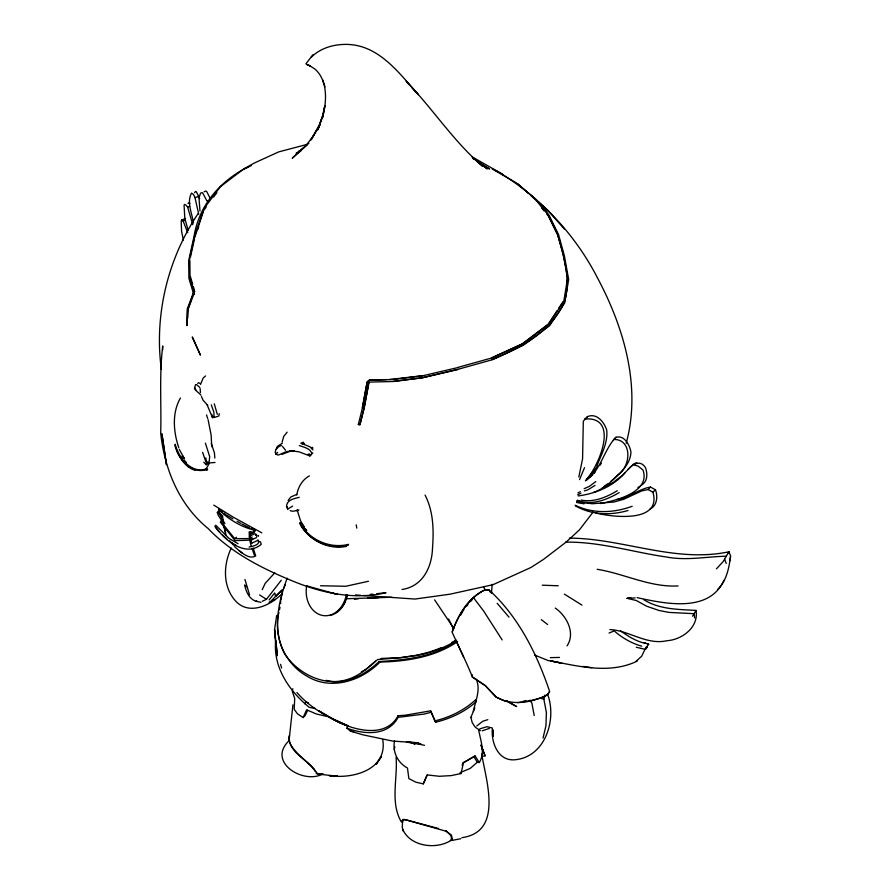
<?xml version="1.0" encoding="UTF-8"?>
<svg xmlns="http://www.w3.org/2000/svg" width="890" height="890" viewBox="0 0 890 890"><rect width="100%" height="100%" fill="white"/><g stroke="black" fill="none" stroke-linecap="round" stroke-linejoin="round"><path stroke-width="1.33" d="M219.196 413.639L218.884 415.919M493.227 730.301L493.205 736.23L493.004 730.011M211.731 446.713L211.175 435.31L208.104 419.746M162.648 350.015L162.737 345.965C159.154 374.946 161.513 404.171 160.701 433.308C164.639 469.497 179.291 505.108 208.149 528.538C231.912 553.313 262.65 568.81 294.034 581.582C322.936 593.441 355.077 599.982 385.982 592.707L376.77 593.686M491.425 593.263L492.203 584.296M396.083 757.312C397.841 778.494 389.842 802.947 401.535 822.193M427.178 775.201L423.284 783.868L415.83 782.177L408.866 778.605L407.464 768.026C397.663 762.752 392.29 751.861 394.548 740.892M214.835 458.072L214.434 452.854L211.308 443.476M280.617 603.598L280.695 601.418M187.69 318.264L188.057 309.286L194.142 293.377L189.715 278.67L189.581 260.97M307.495 144.302L278.715 151.89L254.184 163.093L243.604 169.067L220.364 186.7L203.944 208.616L194.821 235.183L189.626 258.701L189.67 276.412L194.042 291.275L187.645 309.965L187.011 325.629L187.223 309.13L193.341 293.01L188.903 278.203L188.747 260.403L193.976 236.662A144.758 111.918 16.3 0 1 242.825 169.656L247.809 167.331M382.767 739.79C387.562 769.772 353.007 779.206 329.322 775.668L337.51 776.202L318.297 774.133M451.742 839.893L450.874 835.543L445.79 830.782L451.486 835.143L452.454 839.926L450.351 840.483L451.742 839.893C436.934 850.072 410.223 846.846 402.714 829.28L403.192 831.004L402.213 827.155L402.469 823.361M275.6 641.99C273.441 668.201 289.817 691.441 309.231 707.35L315.216 708.485M276.256 449.45L277.391 446.38L282.364 443.153M289.016 740.836L292.944 704.78M315.583 771.686C308.296 759.281 286.814 752.095 289.473 735.418L288.816 741.225M223.379 523.943L222.544 515.488M254.484 531.942L255.185 530.618L254.017 528.927M717.562 589.569C726.652 580.814 729.032 567.953 730.601 555.939L728.899 551.655L723.281 561.457L716.428 568.855M729.945 560.6L730.512 556.595M276.69 615.457L274.565 629.664L277.368 655.719L275.744 640.633M282.119 441.963L283.743 436.389L287.147 432.173M296.793 495.074C297.905 487.32 302.355 479.621 309.397 475.883M211.742 414.317L212.499 417.61L214.045 417.366L213.9 412.281L211.286 404.85M280.917 600.071L282.275 591.961M292.788 688.704L292.332 691.408L294.701 698.494L294.201 709.341L297.527 713.869L303.101 717.551L305.025 715.727L307.74 710.265M254.718 529.672L253.784 532.354L250.012 532.264L250.546 537.582M362.352 407.687L367.069 381.999L369.372 380.13L386.816 379.607M369.372 380.13L367.214 381.955L362.508 407.542L358.336 424.541L360.038 424.541L364.244 407.831L368.983 382.099L393.035 381.51L422.316 377.827L458.072 369.45M368.983 382.099L364.088 407.965L359.872 424.741M255.297 530.073L254.351 531.007M185.498 218.462L181.527 220.053L181.215 221.599L181.593 231.422L183.396 240.044M644.215 642.714L648.665 644.304L644.994 649.299L641.701 656.197L636.172 661.214M278.926 612.42C272.974 636.394 285.067 663.996 306.739 676.011C330.713 691.063 361.362 681.028 379.974 662.071C406.819 661.437 435.01 657.143 457.538 641.579M279.471 609.839L280.027 607.258M394.259 749.391L394.804 746.844M190.46 257.01L194.532 238.576M423.284 783.868L427.078 774.912L439.337 776.28L451.052 775.624L461.053 773.555L463.434 762.841L475.104 755.977L479.321 762.541C485.528 752.328 480.422 740.524 478.675 729.822M222.589 519.971L220.353 522.152L235.082 540.63L251.492 540.13L252.971 538.572M626.171 443.342C641.479 387.272 624.135 327.921 597.557 278.036C575.04 234.014 539.462 196.267 496.909 171.136L494.395 170.112M543.034 738.066L545.959 725.684L546.393 712.478L543.857 699.284L544.903 695.079M222.422 516.523L219.329 513.13L218.528 510.326L219.029 509.058L222.667 511.872M473.313 711.533C475.349 701.02 481.034 689.694 476.195 679.248M462.177 765.3L462.9 762.83L466.872 760.549M578.823 477.007L582.572 458.862L583.306 421.215L587.011 416.921M200.472 384.469L203.187 378.061L205.523 375.958M194.821 237.252L203.387 211.575M197.836 229.453L198.704 226.928M250.402 531.575L250.279 534.501M584.53 467.628L579.546 479.632M322.414 116.812L317.975 129.64L322.48 116.534L324.85 105.632L322.525 117.625C326.797 101.738 327.921 81.769 315.928 69.932C316.317 69.743 306.605 63.835 310.476 66.183L306.204 64.169L309.453 65.537M452.253 631.789C458.061 615.379 467.728 598.458 483.771 590.359L488.777 590.059M217.638 513.274L217.616 511.939L218.295 511.828M231.289 548.051C222.923 565.328 222.556 588.379 237.007 602.441C250.735 615.224 271.561 604.677 282.475 593.252M205.89 464.024L206.558 462.266L205.801 457.927M322.848 115.522L318.208 127.604L319.187 125.412L311.055 139.763L319.644 125.312M421.026 743.973L406.418 742.171L418.834 742.85L392.579 741.07L363.098 734.873L350.438 731.146L346.922 728.131L347.756 725.951C364.755 732.17 388.118 734.673 398.064 715.727L405.273 715.215L430.615 710.843L435.766 722.202C450.741 718.475 465.003 711.855 476.495 701.42M215.246 525.412L215.38 527.258L219.585 532.142M474.993 726.885L472.178 722.513L470.877 717.307L474.837 707.973M401.646 821.381L403.014 819.445L404.716 819.512L446.825 831.46L445.79 830.782M287.214 578.177C278.236 601.796 272.229 629.909 284.511 653.66C298.306 674.264 325.384 687.792 349.781 678.703C360.572 674.687 369.183 667.022 377.672 659.535L401.301 657.632L416.164 655.529A91.837 53.022 0 0 0 452.654 642.68L455.702 640.255M283.854 588.156L285.434 584.352M219.029 509.058L219.463 511.728M209.083 463.746L205.957 469.175M207.737 464.335L208.338 462.989L215.024 462.489M303.101 717.551L306.627 709.808L316.339 713.969L326.986 716.472M262.25 589.681L265.153 583.395L274.776 572.848M403.059 820.38L402.603 822.66M302.144 444.099L303.101 442.085M206.636 470.143L207.559 469.23L207.148 469.876M288.126 500.391L290.863 496.976L296.715 494.395M723.959 580.313C709.019 613.154 665.409 603.754 637.14 597.657M728.32 552.779L728.899 551.655M180.436 398.03C171.792 412.949 173.428 431.917 178.79 447.726M460.798 614.957L463.89 609.383M198.437 213.122C167.732 258.545 154.037 315.105 161.379 369.506M567.041 645.906C575.73 632.912 566.719 616.014 555.271 608.07M311.055 139.763L320.244 124.3M197.736 383.445L198.459 382.7L199.994 383.434M692.587 616.214L696.024 610.429C678.336 609.35 659.401 609.539 643.704 599.626M645.817 649.166L647.075 647.13M306.104 63.579L312.913 54.746M557.084 310.677L548.196 324.183L522.297 343.84L491.747 357.78M558.564 308.418L563.014 301.666M599.938 465.325L601.406 463.111M593.408 511.672L579.39 529.928L566.285 541.966L543.545 559.365L530.941 567.486L492.982 584.708L450.006 594.186L415.029 599.048L363.331 595.51M194.576 192.741L195.455 191.495L196.334 191.739L199.66 198.592M585.742 418.979L586.866 417.421M203.821 210.296L206.269 206.97M213.622 197.013L216.893 192.596M255.552 535.157L256.309 534.278M549.486 691.875L547.05 695.135C531.386 702.789 511.539 706.193 495.819 696.87L485.384 685.689L472.434 677.101C466.371 661.871 458.695 646.897 452.142 632.189C458.039 615.602 467.918 598.569 484.138 590.381L489.166 590.07C518.748 617.082 536.993 654.039 549.653 691.519L547.205 694.823L540.931 697.916L530.93 700.541L517.702 702.644M262.238 601.306L266.488 599.304L281.285 580.213M587.433 416.642C596.678 412.649 604.099 422.038 606.68 429.859C608.193 442.308 601.44 454.245 597.045 465.559C599.293 466.226 578.823 487.03 589.525 477.685C601.74 466.627 604.633 449.072 615.769 437.424C624.324 434.531 629.597 445.011 630.932 451.909C630.665 464.524 619.64 473.747 610.718 481.445M288.449 741.281C267.378 762.508 303.201 784.146 322.247 774.244M313.113 136.304L305.481 146.105L292.265 158.186L307.072 144.925M269.147 599.893L274.476 593.196M695.735 610.785L696.024 610.429C698.984 627.016 682.196 639.788 666.922 640.711C646.796 645.384 628.952 630.398 609.906 629.564M358.336 424.541L360.038 424.541M628.006 469.453C632.801 464.124 640.266 459.474 645.45 467.55C647.664 473.58 647.775 481.668 641.367 485.184M594.142 473.091L595.477 471.5M466.338 606.479L467.973 604.544M577.354 502.049L592.406 503.751L614.078 501.993L623.901 499.212L641.679 490.913L648.12 489.533L650.501 487.064L655.441 489.778C658.033 496.153 657.143 506.021 649.923 509.069M398.064 715.727L398.108 717.351C387.907 736.341 364.266 734.617 346.922 728.131M470.476 601.651L472.156 599.715M304.68 703.745L306.227 701.976L308.53 702.933M613.332 440.149L616.069 437.179M476.795 725.962L482.781 721.267L487.831 719.676M220.564 521.217L234.715 538.65L250.624 538.572L252.104 537.015M622.689 475.049L633.402 464.146L636.717 462.589M269.726 602.352L282.408 589.625M277.669 452.387L276.089 454.323L278.325 455.068L285.868 451.853L291.286 450.763L299.084 451.853L309.82 455.925L311.845 453.889C310.788 448.36 303.779 447.281 299.34 445.545M596.044 513.063C612.498 517.168 661.826 523.198 652.948 492.226L655.441 489.778M188.024 203.454L188.647 202.842L189.937 203.532M625.214 472.59C613.344 486.396 595.989 493.472 578.311 495.941M281.741 590.437L275.577 596.367L274.865 593.185M311.066 57.405C320.889 47.448 335.675 43.666 349.336 44.5C379.908 46.402 399.632 73.636 418.333 94.663L411.77 87.498M375.469 661.059L365.99 669.313L361.396 671.872M585.409 480.889L586.61 479.777M622.377 475.327L613.065 482.547L602.096 488.132M479.321 762.541L477.274 762.285L470.22 768.415L460.041 772.698L461.053 773.555M308.908 143.179L297.238 152.969L300.731 150.844M456.737 640.989C434.198 656.82 405.907 660.013 379.129 661.515C365.212 674.542 345.743 685.767 326.129 680.349M475.605 699.818C464.113 710.354 449.906 717.273 434.81 720.933L430.615 710.843M234.715 538.65L236.473 537.249M592.073 475.204L586.332 479.588C599.081 465.904 620.085 415.942 584.53 418.99M595.788 481.601L589.28 486.407L584.163 488.677M402.614 820.458L404.883 819.668L407.275 820.18L438.492 828.49M604.221 486.263L607.47 483.993M595.021 485.406L587.845 489.856L584.407 490.902M637.896 487.598L639.632 486.385M204.088 191.806L205.979 191.027L206.825 191.762L209.951 197.958M207.415 200.695L206.936 200.984L202.987 193.497L202.119 192.574L200.539 193.163L198.993 197.981L199.983 211.03M309.82 455.925L310.699 455.391L309.03 453.789M467.873 759.982L475.104 755.977M300.742 150.721L296.092 153.436L299.852 151.667M617.26 490.757C606.546 497.154 593.864 502.628 581.181 500.091M619.162 492.626C606.824 499.78 591.616 505.932 577.499 500.314M577.955 492.893L580.325 491.669M292.632 506.121L287.704 509.08L286.547 506.343C286.647 499.88 294.323 498.567 299.251 497.332M451.586 642.558L456.392 640.233M181.527 220.053L183.14 221.076L185.142 220.242M188.102 230.065L184.809 218.406L184.074 205.023L184.697 204.433L185.977 205.078L187.612 207.125L189.603 206.291M269.125 602.397L275.399 599.415M577.61 494.796L580.903 493.227M253.439 532.754L249.623 534.478M637.184 661.092C610.329 674.275 578.845 666.454 551.021 660.903L561.801 663.206L548.006 660.491L534.523 655.018M249.356 536.192L255.208 533.633M492.17 359.593C520.683 347.923 550.187 332.326 563.949 303.212C571.591 280.517 564.06 257.555 557.874 235.505M243.604 169.067L251.191 165.685M489.322 728.454L482.191 730.801M281.563 445.423C277.891 446.424 273.519 450.284 276.089 454.323L275.344 452.142M214.245 416.865L212.499 417.61L207.103 404.817M249.078 547.05C252.237 546.182 260.525 545.247 258.3 540.174L251.948 543.034M253.594 532.487L250.858 532.22M609.06 633.046L614.234 630.921C622.11 637.874 631.633 643.348 641.757 646.185M301.065 150.477L298.55 151.456L301.043 150.566M322.97 773.71L319.31 774.422L316.128 773.51M402.035 589.503C423.028 586.265 431.973 566.941 432.529 547.739C433.853 529.939 433.43 511.372 425.097 495.14M593.474 492.448C603.131 489.099 611.074 482.169 618.016 474.859C630.877 466.571 632.712 439.493 613.933 439.415M218.017 416.309L214.434 417.388M193.497 222.945C192.107 213.433 186.477 202.253 191.528 193.085L193.519 194.554L194.988 197.536L199.093 196.434M217.36 512.607L218.74 512.929L224.914 523.62M632.178 506.265C613.889 513.063 592.962 513.997 575.129 505.209M479.821 728.865L486.941 726.696L492.393 728.02C490.913 741.993 497.766 761.028 514.453 759.804C544.98 757.546 557.262 719.698 547.539 694.133M251.392 539.885L256.498 537.605L257.054 535.346L255.808 534.812M457.994 367.392L491.981 357.88L522.664 343.807L548.785 324.038L563.759 301.332L567.609 278.125L563.259 254.607L557.429 233.647L547.817 214.212L534.156 197.969L516.823 183.173L492.237 168.955M461.843 837.668C503.729 831.883 485.795 779.94 481.724 754.086M294.201 450.685L289.773 451.052M298.94 509.914L294.901 510.916A8.199 6.786 46.8 0 1 290.162 510.626M431.45 712.211L424.163 714.058L398.108 717.351M627.973 510.515C610.618 515.61 591.45 514.999 575.452 505.898M616.648 499.501C628.919 498.133 638.631 488.933 650.501 487.064M369.272 380.164L393.469 379.474L422.661 375.791L458.083 367.514M291.464 450.807L281.997 454.334M368.416 581.27L345.876 586.265L320.534 585.754M346.232 546.438C328.822 549.875 310.276 540.964 301.109 525.912M451.686 840.494L460.798 838.703M348.257 545.225C329.578 550.087 308.196 540.43 299.752 523.075L300.954 523.187L304.024 526.524M348.591 544.335C330.98 548.796 311.467 540.931 301.621 525.712M202.597 452.32L204.867 458.94A8.199 3.516 83.5 0 0 206.836 462.511L209.172 461.665L209.684 456.626L205.39 443.142M694.612 617.949L694.133 613.688L669.013 612.409L658.923 610.451L646.518 606.168L636.306 600.505L627.049 598.336L630.799 597.646M603.709 502.906L600.416 503.495C616.036 500.681 650.957 491.814 642.947 469.953L638.13 466.126L634.292 465.014M523.231 701.187L525.946 700.775M205.379 469.364L207.559 469.23M482.714 756.2L485.083 755.866L481.078 745.03M422.672 375.691L389.497 379.518M393.091 381.443L422.327 377.716L457.972 369.328L492.404 359.694L523.175 345.365L549.608 325.74L564.705 302.878L568.677 279.549L564.405 255.942L558.642 234.849L549.052 215.258L535.324 198.904M354.476 599.204L358.603 598.736M370.207 594.386L372.832 594.097M627.049 598.336L635.137 597.924M296.515 510.66L298.094 510.604M367.87 598.091L378.35 597.746M550.32 657.654L559.454 657.421M678.047 585.931C650.011 587.511 624.346 573.649 597.145 569.288M204.099 469.33L206.947 469.475C191.038 474.726 178.256 459.151 174.807 445.089M728.576 551.856C674.787 563.136 622.833 538.383 569.333 538.116M186.566 324.683L187.423 324.672M204.867 469.731C189.336 472.167 178.868 457.516 175.163 444.21M542.277 585.197L558.253 585.776M565.606 542.144C599.938 541.598 632.99 552.223 666.688 557.04C686.457 560.811 706.382 556.651 726.051 556.206M391.8 597.246L345.576 598.781M312.19 452.943L312.791 452.966M381.042 658.466L400.734 657.61L415.419 655.441A93.15 53.778 0 0 0 428.913 652.125M254.128 530.14C241.223 526.902 228.218 519.215 218.851 509.77M355.466 594.932L360.706 595.31M470.877 717.307L471.633 717.373M195.177 388.062C194.098 389.976 199.527 393.135 200.995 395.216M260.948 602.374L256.142 601.217L257.243 601.506C249.334 599.949 246.185 591.817 244.583 584.952L246.541 586.766M583.451 666.432L591.65 667.667M576.82 501.704L582.983 502.672L576.987 501.092M350.438 731.146L353.808 731.691M636.294 647.252L644.994 649.299M576.553 502.483L584.062 503.807M407.531 741.848L424.463 745.297M577.065 501.003L582.004 502.094L577.354 500.403M646.084 643.481C636.528 641.679 628.151 636.317 620.408 630.698M251.169 528.337L252.549 528.66M320.667 774.244L317.352 773.443L313.336 768.571M306.761 585.887L337.466 594.42L330.88 592.573M300.764 443.098L309.92 446.813L312.902 449.928M302.088 442.742L304.402 443.443M540.319 698.205L543.857 699.284M307.907 454.367L308.83 454.69M347.701 725.828C337.355 722.38 327.809 716.884 318.843 710.743L339.713 722.791L347.478 725.828M250.012 532.264L249.144 531.953L249.422 537.838M195.233 470.298C185.954 467.795 180.381 458.762 176.765 450.451M480.378 730.668L475.527 727.397M238.053 543.701L228.997 538.405L215.869 525.345L215.28 526.624C224.503 540.208 245.573 557.719 261.237 544.346L260.436 541.799L258.823 541.52L257.822 540.186M347.055 725.484C328.61 717.785 310.154 707.917 296.915 692.531M409.3 741.948L415.074 744.14L412.315 742.905M249.489 527.792L241.924 524.01M206.513 462.21L208.271 462.9M193.753 293.767L194.543 294.101M648.12 489.533L652.948 492.226M347.634 725.606L333.828 719.443L347.756 725.951M505.72 701.409L496.13 697.081L485.528 685.801L472.779 677.234M193.341 293.01L194.142 293.377M194.042 291.275L194.843 291.642M647.931 643.937L648.665 644.304M471.911 156.751L502.739 174.273M472.579 158.287L475.004 159.532L472.768 158.298M505.765 700.775L516.656 706.56L506.377 700.541M221.532 515.288L219.474 512.796M261.838 532.865L233.747 517.446L213.789 505.131M236.173 545.437L231.5 542.533M646.029 647.208L646.752 647.609M237.085 521.306L240.723 523.331M206.424 464.936L203.754 462.166M232.846 518.859L226.594 515.043M476.539 161.112L489.533 168.989L476.818 161.123L487.264 168.922L474.67 159.076L482.402 166.096C453.344 141.165 432.696 108.558 406.163 81.302L409.889 85.451M564.36 594.12L581.993 605.122M259.591 594.954L266.488 599.304M234.37 546.516C239.388 550.654 248.01 559.621 254.796 556.384L252.004 548.34M379.129 661.515L379.974 662.071M220.865 515.021L221.732 515.61M547.628 624.524L541.309 619.663M238.998 550.554L242.414 553.157M223.913 513.018L225.671 514.465M207.737 405.373L203.098 400.244L201.463 396.606M226.872 538.94L222.622 535.146M517.88 183.952L528.215 193.163M531.308 195.922L534.412 198.681M537.504 201.452L548.874 211.575L564.327 228.964M285.579 450.318L282.508 446.457M530.462 194.966L534.556 198.659M537.627 201.429L548.874 211.575M199.772 387.406L196.601 384.658L195.555 384.647L194.443 388.262L195.878 390.132M233.469 545.147L229.72 540.842M312.034 447.18L312.969 448.115M184.631 460.586L186.255 462.411M303.746 526.413L300.954 523.187L301.287 524.288M497.176 603.298L509.047 617.193M314.248 769.438C306.382 760.227 294.946 753.797 289.651 742.56M541.487 207.826L544.057 210.886M546.616 213.934L548.318 215.97L557.274 234.281M304.903 528.86L306.293 530.629M305.114 528.493L306.694 530.518M473.302 597.435L483.704 611.119L502.171 639.921M434.81 720.933L435.766 722.202M481.968 748.768L483.37 750.704M434.62 599.882L453.867 628.507M222.378 521.54L218.395 515.61L217.293 512.384M182.005 456.47L183.318 458.528M182.361 455.58L184.341 458.706M184.53 458.928L179.279 449.361M530.017 700.163L531.886 703.189L534.222 715.56M473.736 756.444L477.274 762.285M299.752 523.075L300.486 524.388M304.324 527.492L300.553 520.75L297.127 509.948M250.624 538.572L251.492 540.13M489.166 590.07L490.479 592.428M456.17 640.789L463.657 657.176M483.76 587.144L485.373 590.381M183.14 221.076L187.723 232.624M448.66 618.984L453.244 628.585M485.083 755.866L481.012 745.219M249.534 594.765L244.928 579.435M214.279 403.838L217.305 414.317M724.571 559.12L726.262 563.426M287.704 509.08L287.214 506.855M253.183 548.04L255.708 555.95M325.017 86.909L322.603 79.811M225.66 532.999L223.613 524.488M187.612 207.125L192.763 224.681M225.993 535.135L223.59 525.278M206.524 414.929L207.704 418.534M190.493 276.879L192.663 284.266M193.386 286.725L194.476 290.418M356.189 524.866L356.801 528.137M280.606 664.341L281.607 668.056M194.988 197.536L198.726 214.201M250.635 539.262L251.47 542.722M250.958 540.074L251.781 543.534M249.756 540.186L251.136 546.048M471.978 674.52L472.434 677.101M275.455 637.896L274.565 629.664L275.767 645.495M200.105 388.452L200.439 392.59M258.512 535.48L258.512 536.281M347.411 594.72A25.643 20.27 -84.1 0 1 329.99 615.491M346.889 595.521A24.664 19.502 -84.1 0 1 345.821 599.526M345.353 600.783A24.664 19.502 -84.1 0 1 336.008 612.609M346.344 594.62A25.643 20.27 -84.1 0 1 321.991 615.346A25.643 20.27 -84.1 0 1 306.683 585.687M440.995 647.787A93.15 53.778 0 0 1 430.17 651.747M381.076 757.023L376.103 764.388L381.076 757.023M193.464 339.557L192.262 336.954L200.428 355.132L193.464 339.557M164.339 450.073L161.913 433.819L166.463 464.68L164.339 450.073"/></g></svg>
